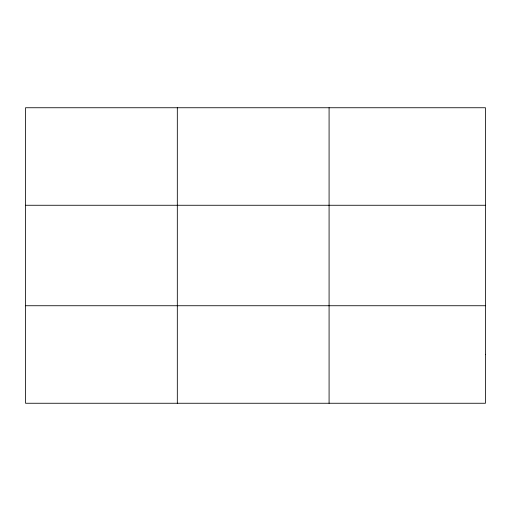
<?xml version="1.0" encoding="UTF-8"?>
<svg xmlns="http://www.w3.org/2000/svg" width="511" height="511" viewBox="0 0 511 511"><rect width="100%" height="100%" fill="white"/><g stroke="black" fill="none" stroke-linecap="round" stroke-linejoin="round"><path stroke-width="0.77" d="M177.317 403.256L177.317 107.744M329.084 403.256L329.084 107.744M25.55 205.262L485.45 205.262M25.55 305.738L485.45 305.738M485.45 354.5L485.45 403.256L25.55 403.256L25.55 107.744L485.45 107.744L485.45 354.5"/></g></svg>
